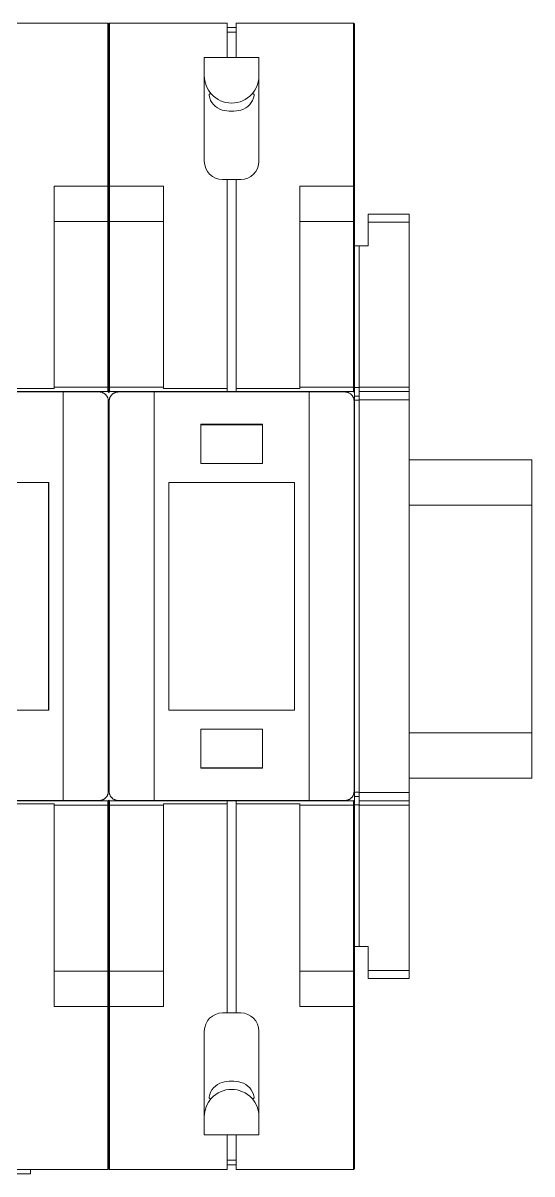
# Model space of a CAD drawing. Header units: millimetres. Extents: x 1359 to 3577, y 1336 to 3557.
# Drawn here: x 1711.1 to 1767.1, y 1776.2 to 1902.7 of the extents above; entities that cross this region are included whole.
import ezdxf

# ---------------------------------------------------------------- set-up
doc = ezdxf.new("R2010")
doc.units = ezdxf.units.MM
doc.layers.add('000-PI-Oprema', color=30, linetype='Continuous', lineweight=5)
doc.layers.add('002-PI-Kabelska kanalica', color=150, linetype='Continuous')

msp = doc.modelspace()

# ---------------------------------------------------------------- linework, layer by layer
at = {"layer": '000-PI-Oprema', "color": 0, "linetype": 'ByBlock', "lineweight": 0}
for p, q in [((1707.56, 1902.66), (1720.46, 1902.66)), ((1720.56, 1902.56), (1720.46, 1902.66)), ((1720.46, 1884.73), (1720.46, 1902.66)), ((1720.56, 1902.56), (1720.66, 1902.66)), ((1720.56, 1884.73), (1720.56, 1902.56)), ((1720.66, 1902.66), (1733.56, 1902.66)), ((1720.66, 1870.93), (1720.66, 1902.66)), ((1733.56, 1898.86), (1733.56, 1902.66)), ((1734.56, 1902.66), (1747.46, 1902.66)), ((1734.56, 1898.86), (1734.56, 1902.66)), ((1747.56, 1902.56), (1747.46, 1902.66)), ((1747.46, 1884.73), (1747.46, 1902.66)), ((1747.56, 1884.73), (1747.56, 1902.56)), ((1733.56, 1902.16), (1734.56, 1902.16)), ((1733.56, 1901.66), (1734.56, 1901.66)), ((1731.06, 1898.86), (1737.06, 1898.86)), ((1731.06, 1887.46), (1731.06, 1898.86)), ((1737.06, 1887.46), (1737.06, 1898.86)), ((1733.06, 1885.46), (1735.06, 1885.46)), ((1733.56, 1862.11), (1733.56, 1885.46)), ((1734.56, 1862.11), (1734.56, 1885.46)), ((1714.56, 1884.73), (1720.46, 1884.73)), ((1714.56, 1862.48), (1714.56, 1884.73)), ((1720.46, 1884.73), (1720.56, 1884.73)), ((1720.46, 1884.5), (1720.46, 1884.73)), ((1720.46, 1884.27), (1720.46, 1884.5)), ((1720.46, 1884.04), (1720.46, 1884.27)), ((1720.46, 1883.81), (1720.46, 1884.04)), ((1720.46, 1883.58), (1720.46, 1883.81)), ((1720.56, 1884.73), (1720.66, 1884.73)), ((1720.56, 1880.9), (1720.56, 1884.73)), ((1720.66, 1884.73), (1726.56, 1884.73)), ((1726.56, 1862.48), (1726.56, 1884.73)), ((1741.56, 1884.73), (1747.56, 1884.73)), ((1741.56, 1862.48), (1741.56, 1884.73)), ((1747.46, 1884.5), (1747.46, 1884.73)), ((1747.46, 1884.27), (1747.46, 1884.5)), ((1747.46, 1884.04), (1747.46, 1884.27)), ((1747.46, 1883.81), (1747.46, 1884.04)), ((1747.46, 1883.58), (1747.46, 1883.81)), ((1747.56, 1880.9), (1747.56, 1884.73)), ((1720.46, 1883.35), (1720.46, 1883.58)), ((1720.46, 1883.13), (1720.46, 1883.35)), ((1720.46, 1882.91), (1720.46, 1883.13)), ((1720.46, 1882.7), (1720.46, 1882.91)), ((1720.46, 1882.48), (1720.46, 1882.7)), ((1720.46, 1882.28), (1720.46, 1882.48)), ((1747.46, 1883.35), (1747.46, 1883.58)), ((1747.46, 1883.13), (1747.46, 1883.35)), ((1747.46, 1882.91), (1747.46, 1883.13)), ((1747.46, 1882.7), (1747.46, 1882.91)), ((1747.46, 1882.48), (1747.46, 1882.7)), ((1747.46, 1882.28), (1747.46, 1882.48)), ((1720.46, 1882.08), (1720.46, 1882.28)), ((1720.46, 1881.88), (1720.46, 1882.08)), ((1720.46, 1881.69), (1720.46, 1881.88)), ((1720.46, 1881.51), (1720.46, 1881.69)), ((1720.46, 1881.34), (1720.46, 1881.51)), ((1720.46, 1881.17), (1720.46, 1881.34)), ((1720.46, 1881.01), (1720.46, 1881.17)), ((1747.46, 1882.08), (1747.46, 1882.28)), ((1747.46, 1881.88), (1747.46, 1882.08)), ((1747.46, 1881.69), (1747.46, 1881.88)), ((1747.46, 1881.51), (1747.46, 1881.69)), ((1747.46, 1881.34), (1747.46, 1881.51)), ((1747.46, 1881.17), (1747.46, 1881.34)), ((1747.46, 1881.01), (1747.46, 1881.17)), ((1749.06, 1881.66), (1753.56, 1881.66)), ((1749.06, 1880.78), (1749.06, 1881.66)), ((1753.56, 1797.66), (1753.56, 1881.66)), ((1714.56, 1880.86), (1720.46, 1880.86)), ((1720.46, 1880.86), (1720.46, 1881.01)), ((1720.46, 1880.86), (1720.48, 1880.86)), ((1720.46, 1879.21), (1720.46, 1880.86)), ((1720.48, 1880.86), (1720.49, 1880.87)), ((1720.49, 1880.87), (1720.5, 1880.88)), ((1720.5, 1880.88), (1720.52, 1880.88)), ((1720.52, 1880.88), (1720.53, 1880.89)), ((1720.53, 1880.89), (1720.55, 1880.9)), ((1720.55, 1880.9), (1720.56, 1880.9)), ((1720.58, 1880.9), (1720.56, 1880.9)), ((1720.56, 1862.62), (1720.56, 1880.9)), ((1720.59, 1880.89), (1720.58, 1880.9)), ((1720.6, 1880.88), (1720.59, 1880.89)), ((1720.62, 1880.88), (1720.6, 1880.88)), ((1720.63, 1880.87), (1720.62, 1880.88)), ((1720.65, 1880.86), (1720.63, 1880.87)), ((1720.66, 1880.86), (1720.65, 1880.86)), ((1720.66, 1880.86), (1726.56, 1880.86)), ((1741.56, 1880.86), (1747.46, 1880.86)), ((1747.46, 1880.86), (1747.46, 1881.01)), ((1747.46, 1880.86), (1747.48, 1880.86)), ((1747.46, 1879.21), (1747.46, 1880.86)), ((1747.48, 1880.86), (1747.49, 1880.87)), ((1747.49, 1880.87), (1747.5, 1880.88)), ((1747.5, 1880.88), (1747.52, 1880.88)), ((1747.52, 1880.88), (1747.53, 1880.89)), ((1747.53, 1880.89), (1747.55, 1880.9)), ((1747.55, 1880.9), (1747.56, 1880.9)), ((1747.56, 1862.62), (1747.56, 1880.9)), ((1749.06, 1880.78), (1753.56, 1880.78)), ((1749.06, 1878.16), (1749.06, 1880.78)), ((1720.46, 1877.55), (1720.46, 1879.21)), ((1747.46, 1877.55), (1747.46, 1879.21)), ((1720.46, 1875.9), (1720.46, 1877.55)), ((1747.46, 1875.9), (1747.46, 1877.55)), ((1747.56, 1878.16), (1749.06, 1878.16)), ((1748.06, 1801.16), (1748.06, 1878.16)), ((1720.46, 1874.25), (1720.46, 1875.9)), ((1747.46, 1874.25), (1747.46, 1875.9)), ((1720.46, 1872.58), (1720.46, 1874.25)), ((1747.46, 1872.58), (1747.46, 1874.25)), ((1720.46, 1870.93), (1720.46, 1872.58)), ((1747.46, 1870.93), (1747.46, 1872.58)), ((1720.46, 1869.27), (1720.46, 1870.93)), ((1720.66, 1869.27), (1720.66, 1870.93)), ((1747.46, 1869.27), (1747.46, 1870.93)), ((1720.46, 1867.6), (1720.46, 1869.27)), ((1720.66, 1862.16), (1720.66, 1869.27)), ((1747.46, 1867.6), (1747.46, 1869.27)), ((1720.46, 1865.95), (1720.46, 1867.6)), ((1747.46, 1865.95), (1747.46, 1867.6)), ((1720.46, 1862.21), (1720.46, 1865.95)), ((1747.46, 1862.21), (1747.46, 1865.95)), ((1698.56, 1862.11), (1715.56, 1862.11)), ((1707.56, 1862.48), (1714.56, 1862.48)), ((1707.56, 1862.16), (1720.46, 1862.16)), ((1714.56, 1862.62), (1720.46, 1862.62)), ((1715.56, 1862.11), (1715.91, 1862.11)), ((1715.56, 1817.21), (1715.56, 1862.11)), ((1715.91, 1862.11), (1716.26, 1862.11)), ((1716.26, 1862.11), (1716.62, 1862.11)), ((1716.62, 1862.11), (1716.97, 1862.11)), ((1716.97, 1862.11), (1717.33, 1862.11)), ((1717.33, 1862.11), (1717.69, 1862.11)), ((1717.69, 1862.11), (1718.05, 1862.11)), ((1718.05, 1862.11), (1718.42, 1862.11)), ((1718.42, 1862.11), (1718.78, 1862.11)), ((1718.78, 1862.11), (1719.15, 1862.11)), ((1719.15, 1862.11), (1719.51, 1862.11)), ((1719.56, 1862.11), (1719.51, 1862.11)), ((1719.6, 1862.1), (1719.56, 1862.11)), ((1719.65, 1862.1), (1719.6, 1862.1)), ((1719.69, 1862.09), (1719.65, 1862.1)), ((1719.73, 1862.08), (1719.69, 1862.09)), ((1719.78, 1862.07), (1719.73, 1862.08)), ((1720.56, 1862.62), (1720.46, 1862.62)), ((1720.46, 1862.2), (1720.46, 1862.21)), ((1720.46, 1862.16), (1720.46, 1862.2)), ((1720.56, 1862.06), (1720.46, 1862.16)), ((1720.56, 1862.62), (1720.66, 1862.62)), ((1720.56, 1862.06), (1720.56, 1862.62)), ((1720.56, 1862.06), (1720.66, 1862.16)), ((1720.66, 1862.62), (1726.56, 1862.62)), ((1720.66, 1862.16), (1733.56, 1862.16)), ((1721.35, 1862.07), (1721.39, 1862.08)), ((1721.39, 1862.08), (1721.43, 1862.09)), ((1721.43, 1862.09), (1721.48, 1862.1)), ((1721.48, 1862.1), (1721.52, 1862.1)), ((1721.52, 1862.1), (1721.57, 1862.11)), ((1721.57, 1862.11), (1721.61, 1862.11)), ((1721.61, 1862.11), (1746.51, 1862.11)), ((1725.56, 1817.21), (1725.56, 1862.11)), ((1726.56, 1862.48), (1733.56, 1862.48)), ((1733.56, 1862.16), (1734.56, 1862.16)), ((1734.56, 1862.48), (1741.56, 1862.48)), ((1734.56, 1862.16), (1747.46, 1862.16)), ((1741.56, 1862.62), (1747.46, 1862.62)), ((1742.56, 1817.21), (1742.56, 1862.11)), ((1746.56, 1862.11), (1746.51, 1862.11)), ((1746.6, 1862.1), (1746.56, 1862.11)), ((1746.65, 1862.1), (1746.6, 1862.1)), ((1746.69, 1862.09), (1746.65, 1862.1)), ((1746.73, 1862.08), (1746.69, 1862.09)), ((1746.78, 1862.07), (1746.73, 1862.08)), ((1747.56, 1862.62), (1747.46, 1862.62)), ((1747.46, 1862.2), (1747.46, 1862.21)), ((1747.46, 1862.16), (1747.46, 1862.2)), ((1747.56, 1862.06), (1747.46, 1862.16)), ((1747.56, 1776.76), (1747.56, 1862.62)), ((1747.56, 1862.59), (1748.06, 1862.59)), ((1748.06, 1862.62), (1753.56, 1862.62)), ((1748.06, 1862.16), (1753.56, 1862.16)), ((1719.82, 1862.06), (1719.78, 1862.07)), ((1719.86, 1862.04), (1719.82, 1862.06)), ((1719.91, 1862.03), (1719.86, 1862.04)), ((1719.95, 1862.01), (1719.91, 1862.03)), ((1719.99, 1861.99), (1719.95, 1862.01)), ((1720.03, 1861.97), (1719.99, 1861.99)), ((1720.06, 1861.94), (1720.03, 1861.97)), ((1720.1, 1861.92), (1720.06, 1861.94)), ((1720.14, 1861.89), (1720.1, 1861.92)), ((1720.17, 1861.86), (1720.14, 1861.89)), ((1720.2, 1861.83), (1720.17, 1861.86)), ((1720.24, 1861.8), (1720.2, 1861.83)), ((1720.27, 1861.77), (1720.24, 1861.8)), ((1720.29, 1861.73), (1720.27, 1861.77)), ((1720.32, 1861.7), (1720.29, 1861.73)), ((1720.35, 1861.66), (1720.32, 1861.7)), ((1720.37, 1861.62), (1720.35, 1861.66)), ((1720.39, 1861.58), (1720.37, 1861.62)), ((1720.41, 1861.54), (1720.39, 1861.58)), ((1720.43, 1861.5), (1720.41, 1861.54)), ((1720.45, 1861.46), (1720.43, 1861.5)), ((1720.46, 1861.42), (1720.45, 1861.46)), ((1720.48, 1861.37), (1720.46, 1861.42)), ((1720.49, 1861.33), (1720.48, 1861.37)), ((1720.5, 1861.29), (1720.49, 1861.33)), ((1720.5, 1861.24), (1720.5, 1861.29)), ((1720.51, 1861.2), (1720.5, 1861.24)), ((1720.51, 1861.15), (1720.51, 1861.2)), ((1720.51, 1861.11), (1720.51, 1861.15)), ((1720.51, 1818.21), (1720.51, 1861.11)), ((1720.61, 1861.15), (1720.62, 1861.2)), ((1720.61, 1861.11), (1720.61, 1861.15)), ((1720.61, 1818.21), (1720.61, 1861.11)), ((1720.62, 1861.24), (1720.63, 1861.29)), ((1720.62, 1861.2), (1720.62, 1861.24)), ((1720.63, 1861.29), (1720.64, 1861.33)), ((1720.64, 1861.33), (1720.65, 1861.37)), ((1720.65, 1861.37), (1720.66, 1861.42)), ((1720.66, 1861.42), (1720.68, 1861.46)), ((1720.68, 1861.46), (1720.69, 1861.5)), ((1720.69, 1861.5), (1720.71, 1861.54)), ((1720.71, 1861.54), (1720.73, 1861.58)), ((1720.73, 1861.58), (1720.75, 1861.62)), ((1720.75, 1861.62), (1720.78, 1861.66)), ((1720.78, 1861.66), (1720.8, 1861.7)), ((1720.8, 1861.7), (1720.83, 1861.73)), ((1720.83, 1861.73), (1720.86, 1861.77)), ((1720.86, 1861.77), (1720.89, 1861.8)), ((1720.89, 1861.8), (1720.92, 1861.83)), ((1720.92, 1861.83), (1720.95, 1861.86)), ((1720.95, 1861.86), (1720.99, 1861.89)), ((1720.99, 1861.89), (1721.02, 1861.92)), ((1721.02, 1861.92), (1721.06, 1861.94)), ((1721.06, 1861.94), (1721.1, 1861.97)), ((1721.1, 1861.97), (1721.14, 1861.99)), ((1721.14, 1861.99), (1721.18, 1862.01)), ((1721.18, 1862.01), (1721.22, 1862.03)), ((1721.22, 1862.03), (1721.26, 1862.04)), ((1721.26, 1862.04), (1721.3, 1862.06)), ((1721.3, 1862.06), (1721.35, 1862.07)), ((1746.82, 1862.06), (1746.78, 1862.07)), ((1746.86, 1862.04), (1746.82, 1862.06)), ((1746.91, 1862.03), (1746.86, 1862.04)), ((1746.95, 1862.01), (1746.91, 1862.03)), ((1746.99, 1861.99), (1746.95, 1862.01)), ((1747.03, 1861.97), (1746.99, 1861.99)), ((1747.06, 1861.94), (1747.03, 1861.97)), ((1747.1, 1861.92), (1747.06, 1861.94)), ((1747.14, 1861.89), (1747.1, 1861.92)), ((1747.17, 1861.86), (1747.14, 1861.89)), ((1747.2, 1861.83), (1747.17, 1861.86)), ((1747.24, 1861.8), (1747.2, 1861.83)), ((1747.27, 1861.77), (1747.24, 1861.8)), ((1747.29, 1861.73), (1747.27, 1861.77)), ((1747.32, 1861.7), (1747.29, 1861.73)), ((1747.35, 1861.66), (1747.32, 1861.7)), ((1747.37, 1861.62), (1747.35, 1861.66)), ((1747.39, 1861.58), (1747.37, 1861.62)), ((1747.41, 1861.54), (1747.39, 1861.58)), ((1747.43, 1861.5), (1747.41, 1861.54)), ((1747.45, 1861.46), (1747.43, 1861.5)), ((1747.46, 1861.42), (1747.45, 1861.46)), ((1747.48, 1861.37), (1747.46, 1861.42)), ((1747.49, 1861.33), (1747.48, 1861.37)), ((1747.5, 1861.29), (1747.49, 1861.33)), ((1747.5, 1861.24), (1747.5, 1861.29)), ((1747.51, 1861.2), (1747.5, 1861.24)), ((1747.51, 1861.15), (1747.51, 1861.2)), ((1747.51, 1861.11), (1747.51, 1861.15)), ((1747.51, 1818.21), (1747.51, 1861.11)), ((1747.56, 1861.66), (1748.06, 1861.66)), ((1747.56, 1861.19), (1748.06, 1861.19)), ((1748.06, 1861.23), (1753.56, 1861.23)), ((1730.66, 1858.56), (1737.46, 1858.56)), ((1730.66, 1854.26), (1730.66, 1858.56)), ((1730.66, 1858.51), (1737.46, 1858.51)), ((1737.46, 1854.26), (1737.46, 1858.56)), ((1737.46, 1854.26), (1737.46, 1858.51)), ((1720.51, 1854.66), (1720.61, 1854.66)), ((1747.51, 1854.66), (1747.56, 1854.66)), ((1730.66, 1854.26), (1737.46, 1854.26)), ((1700.16, 1852.16), (1713.97, 1852.16)), ((1713.96, 1827.15), (1713.96, 1852.16)), ((1713.97, 1827.15), (1713.97, 1852.16)), ((1727.16, 1852.16), (1740.97, 1852.16)), ((1727.16, 1827.15), (1727.16, 1852.16)), ((1727.16, 1827.15), (1727.16, 1852.16)), ((1740.96, 1827.15), (1740.96, 1852.16)), ((1740.97, 1827.15), (1740.97, 1852.16)), ((1700.16, 1827.15), (1713.97, 1827.15)), ((1727.16, 1827.15), (1740.97, 1827.15)), ((1720.51, 1824.66), (1720.61, 1824.66)), ((1730.66, 1825.06), (1737.46, 1825.06)), ((1730.66, 1820.76), (1730.66, 1825.06)), ((1737.46, 1820.76), (1737.46, 1825.06)), ((1747.51, 1824.66), (1747.56, 1824.66)), ((1730.66, 1820.81), (1737.46, 1820.81)), ((1730.66, 1820.76), (1737.46, 1820.76)), ((1720.41, 1817.77), (1720.43, 1817.82)), ((1720.43, 1817.82), (1720.45, 1817.86)), ((1720.45, 1817.86), (1720.46, 1817.9)), ((1720.46, 1817.9), (1720.48, 1817.94)), ((1720.48, 1817.94), (1720.49, 1817.99)), ((1720.49, 1817.99), (1720.5, 1818.03)), ((1720.5, 1818.07), (1720.51, 1818.12)), ((1720.5, 1818.03), (1720.5, 1818.07)), ((1720.51, 1818.16), (1720.51, 1818.21)), ((1720.51, 1818.12), (1720.51, 1818.16)), ((1720.61, 1818.16), (1720.61, 1818.21)), ((1720.62, 1818.12), (1720.61, 1818.16)), ((1720.62, 1818.07), (1720.62, 1818.12)), ((1720.63, 1818.03), (1720.62, 1818.07)), ((1720.64, 1817.99), (1720.63, 1818.03)), ((1720.65, 1817.94), (1720.64, 1817.99)), ((1720.66, 1817.9), (1720.65, 1817.94)), ((1720.68, 1817.86), (1720.66, 1817.9)), ((1720.69, 1817.82), (1720.68, 1817.86)), ((1720.71, 1817.77), (1720.69, 1817.82)), ((1747.41, 1817.77), (1747.43, 1817.82)), ((1747.43, 1817.82), (1747.45, 1817.86)), ((1747.45, 1817.86), (1747.46, 1817.9)), ((1747.46, 1817.9), (1747.48, 1817.94)), ((1747.48, 1817.94), (1747.49, 1817.99)), ((1747.49, 1817.99), (1747.5, 1818.03)), ((1747.5, 1818.07), (1747.51, 1818.12)), ((1747.5, 1818.03), (1747.5, 1818.07)), ((1747.51, 1818.16), (1747.51, 1818.21)), ((1747.51, 1818.12), (1747.51, 1818.16)), ((1747.56, 1818.12), (1748.06, 1818.12)), ((1748.06, 1818.09), (1753.56, 1818.09)), ((1698.56, 1817.21), (1715.56, 1817.21)), ((1707.56, 1817.16), (1720.46, 1817.16)), ((1707.56, 1816.84), (1714.56, 1816.84)), ((1714.56, 1794.58), (1714.56, 1816.84)), ((1714.56, 1816.69), (1720.46, 1816.69)), ((1715.56, 1817.21), (1715.91, 1817.21)), ((1715.91, 1817.21), (1716.26, 1817.21)), ((1716.26, 1817.21), (1716.62, 1817.21)), ((1716.62, 1817.21), (1716.97, 1817.21)), ((1716.97, 1817.21), (1717.33, 1817.21)), ((1717.33, 1817.21), (1717.69, 1817.21)), ((1717.69, 1817.21), (1718.05, 1817.21)), ((1718.05, 1817.21), (1718.42, 1817.21)), ((1718.42, 1817.21), (1718.78, 1817.21)), ((1718.78, 1817.21), (1719.15, 1817.21)), ((1719.15, 1817.21), (1719.51, 1817.21)), ((1719.51, 1817.21), (1719.56, 1817.21)), ((1719.56, 1817.21), (1719.6, 1817.21)), ((1719.6, 1817.21), (1719.65, 1817.22)), ((1719.65, 1817.22), (1719.69, 1817.22)), ((1719.69, 1817.22), (1719.73, 1817.23)), ((1719.73, 1817.23), (1719.78, 1817.24)), ((1719.78, 1817.24), (1719.82, 1817.26)), ((1719.82, 1817.26), (1719.86, 1817.27)), ((1719.86, 1817.27), (1719.91, 1817.29)), ((1719.91, 1817.29), (1719.95, 1817.31)), ((1719.95, 1817.31), (1719.99, 1817.33)), ((1719.99, 1817.33), (1720.03, 1817.35)), ((1720.03, 1817.35), (1720.06, 1817.37)), ((1720.06, 1817.37), (1720.1, 1817.4)), ((1720.1, 1817.4), (1720.14, 1817.43)), ((1720.14, 1817.43), (1720.17, 1817.46)), ((1720.17, 1817.46), (1720.2, 1817.49)), ((1720.2, 1817.49), (1720.24, 1817.52)), ((1720.24, 1817.52), (1720.27, 1817.55)), ((1720.27, 1817.55), (1720.29, 1817.58)), ((1720.29, 1817.58), (1720.32, 1817.62)), ((1720.32, 1817.62), (1720.35, 1817.66)), ((1720.35, 1817.66), (1720.37, 1817.7)), ((1720.37, 1817.7), (1720.39, 1817.73)), ((1720.39, 1817.73), (1720.41, 1817.77)), ((1720.46, 1817.16), (1720.56, 1817.26)), ((1720.46, 1817.15), (1720.46, 1817.16)), ((1720.46, 1817.16), (1720.46, 1817.16)), ((1720.46, 1817.14), (1720.46, 1817.15)), ((1720.46, 1817.13), (1720.46, 1817.14)), ((1720.46, 1817.12), (1720.46, 1817.13)), ((1720.46, 1817.1), (1720.46, 1817.12)), ((1720.46, 1817.08), (1720.46, 1817.1)), ((1720.46, 1817.06), (1720.46, 1817.08)), ((1720.46, 1817.04), (1720.46, 1817.06)), ((1720.46, 1817.01), (1720.46, 1817.04)), ((1720.46, 1816.98), (1720.46, 1817.01)), ((1720.46, 1816.95), (1720.46, 1816.98)), ((1720.46, 1816.92), (1720.46, 1816.95)), ((1720.46, 1816.88), (1720.46, 1816.92)), ((1720.46, 1816.85), (1720.46, 1816.88)), ((1720.46, 1816.81), (1720.46, 1816.85)), ((1720.46, 1816.77), (1720.46, 1816.81)), ((1720.46, 1816.73), (1720.46, 1816.77)), ((1720.46, 1816.69), (1720.46, 1816.73)), ((1720.46, 1816.69), (1720.56, 1816.7)), ((1720.46, 1815.02), (1720.46, 1816.69)), ((1720.66, 1817.16), (1720.56, 1817.26)), ((1720.56, 1816.7), (1720.56, 1817.26)), ((1720.66, 1816.69), (1720.56, 1816.7)), ((1720.56, 1798.41), (1720.56, 1816.7)), ((1720.66, 1817.16), (1733.56, 1817.16)), ((1720.66, 1817.12), (1720.66, 1817.16)), ((1720.66, 1817.1), (1720.66, 1817.12)), ((1720.66, 1813.37), (1720.66, 1817.1)), ((1720.66, 1816.69), (1726.56, 1816.69)), ((1720.73, 1817.73), (1720.71, 1817.77)), ((1720.75, 1817.7), (1720.73, 1817.73)), ((1720.78, 1817.66), (1720.75, 1817.7)), ((1720.8, 1817.62), (1720.78, 1817.66)), ((1720.83, 1817.58), (1720.8, 1817.62)), ((1720.86, 1817.55), (1720.83, 1817.58)), ((1720.89, 1817.52), (1720.86, 1817.55)), ((1720.92, 1817.49), (1720.89, 1817.52)), ((1720.95, 1817.46), (1720.92, 1817.49)), ((1720.99, 1817.43), (1720.95, 1817.46)), ((1721.02, 1817.4), (1720.99, 1817.43)), ((1721.06, 1817.37), (1721.02, 1817.4)), ((1721.1, 1817.35), (1721.06, 1817.37)), ((1721.14, 1817.33), (1721.1, 1817.35)), ((1721.18, 1817.31), (1721.14, 1817.33)), ((1721.22, 1817.29), (1721.18, 1817.31)), ((1721.26, 1817.27), (1721.22, 1817.29)), ((1721.3, 1817.26), (1721.26, 1817.27)), ((1721.35, 1817.24), (1721.3, 1817.26)), ((1721.39, 1817.23), (1721.35, 1817.24)), ((1721.43, 1817.22), (1721.39, 1817.23)), ((1721.48, 1817.22), (1721.43, 1817.22)), ((1721.52, 1817.21), (1721.48, 1817.22)), ((1721.57, 1817.21), (1721.52, 1817.21)), ((1721.61, 1817.21), (1721.57, 1817.21)), ((1721.61, 1817.21), (1746.51, 1817.21)), ((1726.56, 1816.84), (1733.56, 1816.84)), ((1726.56, 1794.58), (1726.56, 1816.84)), ((1733.56, 1817.16), (1733.56, 1817.21)), ((1733.56, 1817.16), (1734.56, 1817.16)), ((1733.56, 1816.84), (1733.56, 1817.16)), ((1733.56, 1793.86), (1733.56, 1816.84)), ((1734.56, 1817.16), (1734.56, 1817.21)), ((1734.56, 1817.16), (1747.46, 1817.16)), ((1734.56, 1816.84), (1734.56, 1817.16)), ((1734.56, 1816.84), (1741.56, 1816.84)), ((1734.56, 1793.86), (1734.56, 1816.84)), ((1741.56, 1794.58), (1741.56, 1816.84)), ((1741.56, 1816.69), (1747.46, 1816.69)), ((1746.51, 1817.21), (1746.56, 1817.21)), ((1746.56, 1817.21), (1746.6, 1817.21)), ((1746.6, 1817.21), (1746.65, 1817.22)), ((1746.65, 1817.22), (1746.69, 1817.22)), ((1746.69, 1817.22), (1746.73, 1817.23)), ((1746.73, 1817.23), (1746.78, 1817.24)), ((1746.78, 1817.24), (1746.82, 1817.26)), ((1746.82, 1817.26), (1746.86, 1817.27)), ((1746.86, 1817.27), (1746.91, 1817.29)), ((1746.91, 1817.29), (1746.95, 1817.31)), ((1746.95, 1817.31), (1746.99, 1817.33)), ((1746.99, 1817.33), (1747.03, 1817.35)), ((1747.03, 1817.35), (1747.06, 1817.37)), ((1747.06, 1817.37), (1747.1, 1817.4)), ((1747.1, 1817.4), (1747.14, 1817.43)), ((1747.14, 1817.43), (1747.17, 1817.46)), ((1747.17, 1817.46), (1747.2, 1817.49)), ((1747.2, 1817.49), (1747.24, 1817.52)), ((1747.24, 1817.52), (1747.27, 1817.55)), ((1747.27, 1817.55), (1747.29, 1817.58)), ((1747.29, 1817.58), (1747.32, 1817.62)), ((1747.32, 1817.62), (1747.35, 1817.66)), ((1747.35, 1817.66), (1747.37, 1817.7)), ((1747.37, 1817.7), (1747.39, 1817.73)), ((1747.39, 1817.73), (1747.41, 1817.77)), ((1747.46, 1817.16), (1747.56, 1817.26)), ((1747.46, 1817.15), (1747.46, 1817.16)), ((1747.46, 1817.16), (1747.46, 1817.16)), ((1747.46, 1817.14), (1747.46, 1817.15)), ((1747.46, 1817.13), (1747.46, 1817.14)), ((1747.46, 1817.12), (1747.46, 1817.13)), ((1747.46, 1817.1), (1747.46, 1817.12)), ((1747.46, 1817.08), (1747.46, 1817.1)), ((1747.46, 1817.06), (1747.46, 1817.08)), ((1747.46, 1817.04), (1747.46, 1817.06)), ((1747.46, 1817.01), (1747.46, 1817.04)), ((1747.46, 1816.98), (1747.46, 1817.01)), ((1747.46, 1816.95), (1747.46, 1816.98)), ((1747.46, 1816.92), (1747.46, 1816.95)), ((1747.46, 1816.88), (1747.46, 1816.92)), ((1747.46, 1816.85), (1747.46, 1816.88)), ((1747.46, 1816.81), (1747.46, 1816.85)), ((1747.46, 1816.77), (1747.46, 1816.81)), ((1747.46, 1816.73), (1747.46, 1816.77)), ((1747.46, 1816.69), (1747.46, 1816.73)), ((1747.46, 1816.69), (1747.56, 1816.7)), ((1747.46, 1815.02), (1747.46, 1816.69)), ((1747.56, 1817.66), (1748.06, 1817.66)), ((1747.56, 1816.73), (1748.06, 1816.73)), ((1748.06, 1817.16), (1753.56, 1817.16)), ((1748.06, 1816.69), (1753.56, 1816.69)), ((1720.46, 1813.37), (1720.46, 1815.02)), ((1747.46, 1813.37), (1747.46, 1815.02)), ((1720.46, 1811.71), (1720.46, 1813.37)), ((1720.66, 1811.71), (1720.66, 1813.37)), ((1747.46, 1811.71), (1747.46, 1813.37)), ((1720.46, 1810.04), (1720.46, 1811.71)), ((1720.66, 1810.04), (1720.66, 1811.71)), ((1747.46, 1810.04), (1747.46, 1811.71)), ((1720.46, 1808.39), (1720.46, 1810.04)), ((1720.66, 1808.39), (1720.66, 1810.04)), ((1747.46, 1808.39), (1747.46, 1810.04)), ((1720.46, 1806.74), (1720.46, 1808.39)), ((1720.66, 1806.74), (1720.66, 1808.39)), ((1747.46, 1806.74), (1747.46, 1808.39)), ((1720.46, 1805.07), (1720.46, 1806.74)), ((1720.66, 1805.07), (1720.66, 1806.74)), ((1747.46, 1805.07), (1747.46, 1806.74)), ((1720.46, 1803.42), (1720.46, 1805.07)), ((1720.66, 1803.42), (1720.66, 1805.07)), ((1747.46, 1803.42), (1747.46, 1805.07)), ((1720.46, 1801.77), (1720.46, 1803.42)), ((1720.66, 1801.77), (1720.66, 1803.42)), ((1747.46, 1801.77), (1747.46, 1803.42)), ((1720.46, 1800.11), (1720.46, 1801.77)), ((1720.66, 1800.11), (1720.66, 1801.77)), ((1747.46, 1800.11), (1747.46, 1801.77)), ((1720.46, 1798.46), (1720.46, 1800.11)), ((1720.66, 1798.46), (1720.66, 1800.11)), ((1747.46, 1798.46), (1747.46, 1800.11)), ((1747.56, 1801.16), (1749.06, 1801.16)), ((1749.06, 1797.66), (1749.06, 1801.16)), ((1714.56, 1798.46), (1720.46, 1798.46)), ((1720.48, 1798.45), (1720.46, 1798.46)), ((1720.46, 1798.31), (1720.46, 1798.46)), ((1720.46, 1798.15), (1720.46, 1798.31)), ((1720.46, 1797.98), (1720.46, 1798.15)), ((1720.46, 1797.8), (1720.46, 1797.98)), ((1720.46, 1797.62), (1720.46, 1797.8)), ((1720.46, 1797.43), (1720.46, 1797.62)), ((1720.49, 1798.45), (1720.48, 1798.45)), ((1720.5, 1798.44), (1720.49, 1798.45)), ((1720.52, 1798.43), (1720.5, 1798.44)), ((1720.53, 1798.43), (1720.52, 1798.43)), ((1720.55, 1798.42), (1720.53, 1798.43)), ((1720.56, 1798.41), (1720.55, 1798.42)), ((1720.56, 1798.41), (1720.58, 1798.42)), ((1720.56, 1794.58), (1720.56, 1798.41)), ((1720.58, 1798.42), (1720.59, 1798.43)), ((1720.59, 1798.43), (1720.6, 1798.43)), ((1720.6, 1798.43), (1720.62, 1798.44)), ((1720.62, 1798.44), (1720.63, 1798.45)), ((1720.63, 1798.45), (1720.65, 1798.45)), ((1720.65, 1798.45), (1720.66, 1798.46)), ((1720.66, 1798.46), (1726.56, 1798.46)), ((1720.66, 1798.31), (1720.66, 1798.46)), ((1720.66, 1798.15), (1720.66, 1798.31)), ((1720.66, 1797.98), (1720.66, 1798.15)), ((1720.66, 1797.8), (1720.66, 1797.98)), ((1720.66, 1797.62), (1720.66, 1797.8)), ((1720.66, 1797.43), (1720.66, 1797.62)), ((1741.56, 1798.46), (1747.46, 1798.46)), ((1747.48, 1798.45), (1747.46, 1798.46)), ((1747.46, 1798.31), (1747.46, 1798.46)), ((1747.46, 1798.15), (1747.46, 1798.31)), ((1747.46, 1797.98), (1747.46, 1798.15)), ((1747.46, 1797.8), (1747.46, 1797.98)), ((1747.46, 1797.62), (1747.46, 1797.8)), ((1747.46, 1797.43), (1747.46, 1797.62)), ((1747.49, 1798.45), (1747.48, 1798.45)), ((1747.5, 1798.44), (1747.49, 1798.45)), ((1747.52, 1798.43), (1747.5, 1798.44)), ((1747.53, 1798.43), (1747.52, 1798.43)), ((1747.55, 1798.42), (1747.53, 1798.43)), ((1747.56, 1798.41), (1747.55, 1798.42)), ((1749.06, 1798.53), (1753.56, 1798.53)), ((1749.06, 1797.66), (1753.56, 1797.66)), ((1720.46, 1797.24), (1720.46, 1797.43)), ((1720.46, 1797.04), (1720.46, 1797.24)), ((1720.46, 1796.83), (1720.46, 1797.04)), ((1720.46, 1796.62), (1720.46, 1796.83)), ((1720.46, 1796.41), (1720.46, 1796.62)), ((1720.46, 1796.19), (1720.46, 1796.41)), ((1720.66, 1797.24), (1720.66, 1797.43)), ((1720.66, 1797.04), (1720.66, 1797.24)), ((1720.66, 1796.83), (1720.66, 1797.04)), ((1720.66, 1796.62), (1720.66, 1796.83)), ((1720.66, 1796.41), (1720.66, 1796.62)), ((1720.66, 1796.19), (1720.66, 1796.41)), ((1747.46, 1797.24), (1747.46, 1797.43)), ((1747.46, 1797.04), (1747.46, 1797.24)), ((1747.46, 1796.83), (1747.46, 1797.04)), ((1747.46, 1796.62), (1747.46, 1796.83)), ((1747.46, 1796.41), (1747.46, 1796.62)), ((1747.46, 1796.19), (1747.46, 1796.41)), ((1720.46, 1795.96), (1720.46, 1796.19)), ((1720.46, 1795.74), (1720.46, 1795.96)), ((1720.46, 1795.51), (1720.46, 1795.74)), ((1720.46, 1795.28), (1720.46, 1795.51)), ((1720.46, 1795.05), (1720.46, 1795.28)), ((1720.46, 1794.81), (1720.46, 1795.05)), ((1720.66, 1795.96), (1720.66, 1796.19)), ((1720.66, 1795.74), (1720.66, 1795.96)), ((1720.66, 1795.51), (1720.66, 1795.74)), ((1720.66, 1795.28), (1720.66, 1795.51)), ((1720.66, 1795.05), (1720.66, 1795.28)), ((1720.66, 1794.81), (1720.66, 1795.05)), ((1747.46, 1795.96), (1747.46, 1796.19)), ((1747.46, 1795.74), (1747.46, 1795.96)), ((1747.46, 1795.51), (1747.46, 1795.74)), ((1747.46, 1795.28), (1747.46, 1795.51)), ((1747.46, 1795.05), (1747.46, 1795.28)), ((1747.46, 1794.81), (1747.46, 1795.05)), ((1714.56, 1794.58), (1720.46, 1794.58)), ((1720.46, 1794.58), (1720.46, 1794.81)), ((1720.46, 1794.58), (1720.56, 1794.58)), ((1720.46, 1776.66), (1720.46, 1794.58)), ((1720.56, 1794.58), (1720.66, 1794.58)), ((1720.56, 1776.76), (1720.56, 1794.58)), ((1720.66, 1794.58), (1720.66, 1794.81)), ((1720.66, 1794.58), (1726.56, 1794.58)), ((1720.66, 1776.66), (1720.66, 1794.58)), ((1733.06, 1793.86), (1735.06, 1793.86)), ((1741.56, 1794.58), (1747.56, 1794.58)), ((1747.46, 1794.58), (1747.46, 1794.81)), ((1747.46, 1776.66), (1747.46, 1794.58)), ((1731.06, 1780.46), (1731.06, 1791.86)), ((1737.06, 1780.46), (1737.06, 1791.86)), ((1731.06, 1780.46), (1737.06, 1780.46)), ((1733.56, 1776.66), (1733.56, 1780.46)), ((1734.56, 1776.66), (1734.56, 1780.46)), ((1733.56, 1777.66), (1734.56, 1777.66)), ((1702.16, 1776.16), (1711.96, 1776.16)), ((1707.56, 1776.66), (1720.46, 1776.66)), ((1711.96, 1776.16), (1711.96, 1776.66)), ((1712.06, 1776.66), (1712.06, 1776.66)), ((1720.46, 1776.66), (1720.56, 1776.76)), ((1720.66, 1776.66), (1720.56, 1776.76)), ((1720.66, 1776.66), (1733.56, 1776.66)), ((1733.56, 1777.16), (1734.56, 1777.16)), ((1734.56, 1776.66), (1747.46, 1776.66)), ((1739.06, 1776.66), (1739.06, 1776.66)), ((1747.46, 1776.66), (1747.56, 1776.76))]:
    msp.add_line(p, q, dxfattribs=at)
for centre, radius, start, end in [((1734.06, 1896.86), 3, 180.0433, 222.3445), ((1734.06, 1896.86), 3, 317.6555, 359.9995), ((1731.73, 1894.74), 0.15, 42.3726, 189.0158), ((1733.56, 1895.02), 2, 189.0161, 254.7425), ((1734.06, 1896.86), 3, 222.3728, 317.6272), ((1734.56, 1895.02), 2, 285.2575, 350.9839), ((1736.39, 1894.74), 0.15, 350.9842, 137.6274), ((1734.06, 1896.86), 3.9, 254.7425, 285.2575), ((1733.06, 1887.46), 2, 180, 270), ((1735.06, 1887.46), 2, 270, 0), ((1733.06, 1791.86), 2, 90, 180), ((1735.06, 1791.86), 2, 0, 90), ((1733.56, 1784.29), 2, 105.2575, 170.9839), ((1734.06, 1782.46), 3.9, 74.7425, 105.2575), ((1734.56, 1784.29), 2, 9.0161, 74.7425), ((1734.06, 1782.46), 3, 42.3728, 137.6272), ((1734.06, 1782.46), 3, 137.6555, 179.9567), ((1731.73, 1784.58), 0.15, 170.9842, 317.6274), ((1736.39, 1784.58), 0.15, 222.3726, 9.0158), ((1734.06, 1782.46), 3, 0.0005, 42.3445)]:
    msp.add_arc(centre, radius, start, end, dxfattribs=at)
at = {"layer": '002-PI-Kabelska kanalica', "color": 0, "linetype": 'ByBlock', "lineweight": 0, "ltscale": 0.25}
for p, q in [((1767.05, 1854.66), (1753.56, 1854.66)), ((1767.05, 1854.66), (1767.05, 1819.66)), ((1767.05, 1849.66), (1753.56, 1849.66)), ((1767.05, 1824.66), (1753.56, 1824.66)), ((1767.05, 1819.66), (1753.56, 1819.66))]:
    msp.add_line(p, q, dxfattribs=at)

doc.saveas('drawing.dxf')
